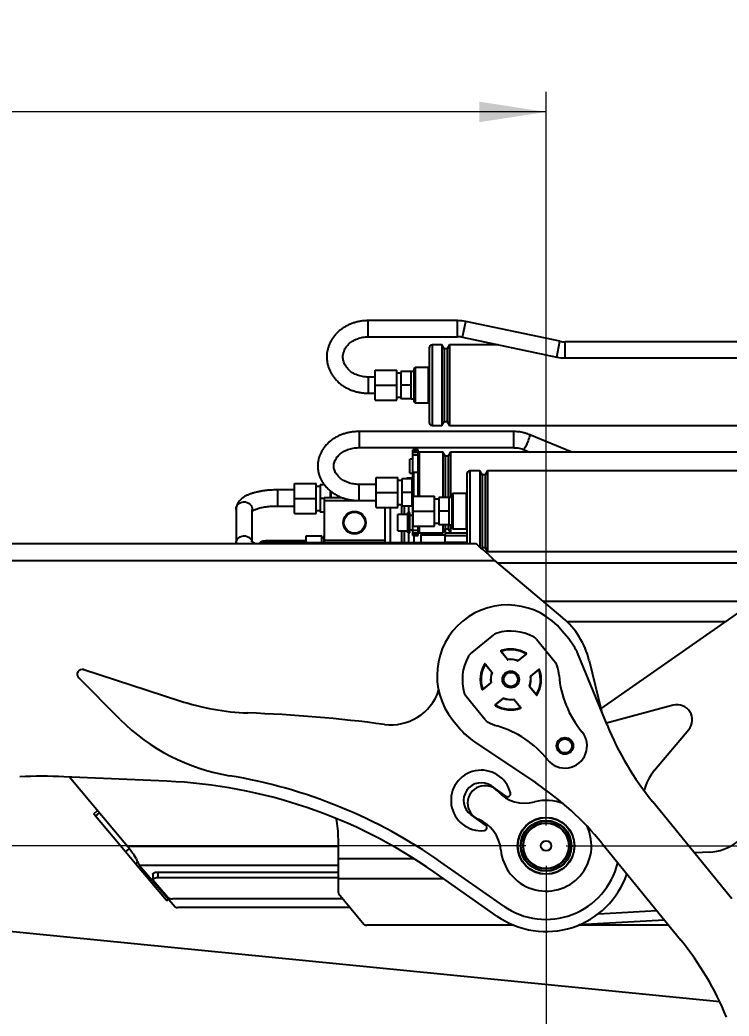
# Model space of a CAD drawing. Header units: millimetres. Extents: x 0 to 415, y 0 to 292.
# Drawn here: x 187.43 to 222.59, y 186.16 to 235.57 of the extents above; entities that cross this region are included whole.
import ezdxf

# ---------------------------------------------------------------- set-up
doc = ezdxf.new("R2010")
doc.units = ezdxf.units.MM
doc.styles.add('SLDTEXTSTYLE0', font='TXT', dxfattribs={"width": 0.75})
doc.dimstyles.new('SLDDIMSTYLE0', dxfattribs={"dimtxt": 3.5, "dimasz": 3.302, "dimexe": 0, "dimexo": 0.0625, "dimgap": 0.875, "dimtad": 1, "dimlfac": 20, "dimrnd": 1e-09, "dimzin": 4, "dimdsep": 46, "dimtxsty": 'SLDTEXTSTYLE0', "dimsah": 1, "dimcen": 0.09, "dimadec": 0, "dimazin": 1, "dimtfac": 1, "dimtofl": 0, "dimtmove": 0, "dimatfit": 3, "dimfxl": 1, "dimfrac": 2, "dimtolj": 1, "dimtzin": 12, "dimarcsym": 0})
doc.dimstyles.new('SLDDIMSTYLE1', dxfattribs={"dimtxt": 3.5, "dimasz": 3.302, "dimexe": 0, "dimexo": 0.0625, "dimgap": 0.875, "dimtad": 1, "dimlfac": 20, "dimrnd": 1e-09, "dimzin": 12, "dimdsep": 46, "dimtxsty": 'SLDTEXTSTYLE0', "dimsah": 1, "dimcen": 0.09, "dimadec": 0, "dimazin": 3, "dimtfac": 1, "dimtmove": 0, "dimatfit": 0, "dimfxl": 1, "dimfrac": 2, "dimtolj": 1, "dimtzin": 12, "dimarcsym": 0})
doc.dimstyles.new('SLDDIMSTYLE2', dxfattribs={"dimtxt": 3.5, "dimasz": 3.302, "dimexe": 0, "dimexo": 0.0625, "dimgap": 0.875, "dimtad": 1, "dimlfac": 20, "dimrnd": 1e-09, "dimzin": 12, "dimdsep": 46, "dimtxsty": 'SLDTEXTSTYLE0', "dimsah": 1, "dimcen": 0.09, "dimadec": 0, "dimazin": 3, "dimtfac": 1, "dimtofl": 0, "dimtmove": 0, "dimatfit": 3, "dimfxl": 1, "dimfrac": 2, "dimtolj": 1, "dimtzin": 12, "dimarcsym": 0})

# ---------------------------------------------------------------- blocks, each defined once
blk = doc.blocks.new('_D_2')
at = {"color": 7, "linetype": 'Continuous', "lineweight": 0}
for p, q in [((93.516, 192.111), (93.516, 232.007)), ((213.516, 195.609), (213.516, 232.007)), ((213.516, 231.007), (93.516, 231.007))]:
    blk.add_line(p, q, dxfattribs=at)
at = {"color": 7, "linetype": 'Continuous', "lineweight": 18}
for points in [[(93.516, 231.007), (96.818, 230.499), (96.818, 231.515)], [(213.516, 231.007), (210.214, 231.515), (210.214, 230.499)]]:
    blk.add_solid(points, dxfattribs=at)
at = {"color": 7, "linetype": 'Continuous', "lineweight": 18, "insert": (147.831, 235.519), "char_height": 3.5, "attachment_point": 1, "style": 'SLDTEXTSTYLE0'}
blk.add_mtext('2400.00', dxfattribs=at)
blk = doc.blocks.new('_D_3')
at = {"color": 7, "linetype": 'Continuous', "lineweight": 0}
for p, q in [((82.192, 194.609), (82.192, 206.979)), ((212.516, 194.609), (81.192, 194.609)), ((82.192, 194.609), (82.192, 191.111)), ((92.516, 191.111), (81.192, 191.111)), ((82.192, 191.111), (82.192, 184.761))]:
    blk.add_line(p, q, dxfattribs=at)
at = {"color": 7, "linetype": 'Continuous', "lineweight": 18}
for points in [[(82.192, 194.609), (82.7, 197.911), (81.684, 197.911)], [(82.192, 191.111), (81.684, 187.809), (82.7, 187.809)]]:
    blk.add_solid(points, dxfattribs=at)
at = {"color": 7, "linetype": 'Continuous', "lineweight": 18, "insert": (77.68, 195.342), "char_height": 3.5, "attachment_point": 1, "rotation": 90, "style": 'SLDTEXTSTYLE0'}
blk.add_mtext('69.97', dxfattribs=at)
blk = doc.blocks.new('_D_4')
at = {"color": 7, "linetype": 'Continuous', "lineweight": 0}
for p, q in [((213.516, 193.609), (213.516, 174.205)), ((323.016, 188.744), (323.016, 174.205)), ((213.516, 175.205), (323.016, 175.205))]:
    blk.add_line(p, q, dxfattribs=at)
at = {"color": 7, "linetype": 'Continuous', "lineweight": 18}
for points in [[(213.516, 175.205), (216.818, 174.697), (216.818, 175.713)], [(323.016, 175.205), (319.714, 175.713), (319.714, 174.697)]]:
    blk.add_solid(points, dxfattribs=at)
at = {"color": 7, "linetype": 'Continuous', "lineweight": 18, "insert": (265.171, 179.717), "char_height": 3.5, "attachment_point": 1, "style": 'SLDTEXTSTYLE0'}
blk.add_mtext('2190.00', dxfattribs=at)
blk = doc.blocks.new('_D_5')
at = {"color": 7, "linetype": 'Continuous', "lineweight": 0}
for p, q in [((213.516, 193.609), (213.516, 159.757)), ((334.966, 188.983), (334.966, 159.757)), ((334.966, 160.757), (213.516, 160.757))]:
    blk.add_line(p, q, dxfattribs=at)
at = {"color": 7, "linetype": 'Continuous', "lineweight": 18}
for points in [[(213.516, 160.757), (216.818, 160.249), (216.818, 161.265)], [(334.966, 160.757), (331.664, 161.265), (331.664, 160.249)]]:
    blk.add_solid(points, dxfattribs=at)
at = {"color": 7, "linetype": 'Continuous', "lineweight": 18, "insert": (265.171, 165.269), "char_height": 3.5, "attachment_point": 1, "style": 'SLDTEXTSTYLE0'}
blk.add_mtext('2428.99', dxfattribs=at)
blk = doc.blocks.new('_D_6')
at = {"color": 7, "linetype": 'Continuous', "lineweight": 0}
for p, q in [((352.567, 194.609), (352.567, 200.959)), ((214.516, 194.609), (353.567, 194.609)), ((352.567, 189.983), (352.567, 194.609)), ((335.966, 189.983), (353.567, 189.983)), ((352.567, 189.983), (352.567, 174.569))]:
    blk.add_line(p, q, dxfattribs=at)
at = {"color": 7, "linetype": 'Continuous', "lineweight": 18}
for points in [[(352.567, 194.609), (353.075, 197.911), (352.059, 197.911)], [(352.567, 189.983), (352.059, 186.681), (353.075, 186.681)]]:
    blk.add_solid(points, dxfattribs=at)
at = {"color": 7, "linetype": 'Continuous', "lineweight": 18, "insert": (348.055, 174.569), "char_height": 3.5, "attachment_point": 1, "rotation": 90, "style": 'SLDTEXTSTYLE0'}
blk.add_mtext('92.52', dxfattribs=at)

msp = doc.modelspace()

# ---------------------------------------------------------------- linework, layer by layer
at = {"color": 7, "linetype": 'Continuous', "lineweight": 25}
for p, q in [((204.69208, 219.85589), (204.69213, 220.65589)), ((209.12074, 220.65566), (204.69213, 220.65589)), ((209.1207, 219.85566), (209.12074, 220.65566)), ((209.3776, 219.82897), (209.54205, 220.61188)), ((214.20656, 219.63209), (209.54205, 220.61188)), ((204.69208, 219.85589), (209.1207, 219.85566)), ((207.86706, 219.45796), (207.86686, 215.45796)), ((208.35159, 219.45794), (207.86706, 219.45796)), ((208.35159, 219.45794), (208.35139, 215.45794)), ((208.46705, 219.25793), (208.35159, 219.45794)), ((208.73253, 219.45792), (208.61705, 219.25792)), ((208.73253, 219.45792), (208.73233, 215.45792)), ((211.14465, 219.45779), (208.73253, 219.45792)), ((209.3776, 219.82897), (214.0421, 218.84917)), ((214.0421, 218.84917), (214.20656, 219.63209)), ((214.46341, 218.80539), (214.46345, 219.60539)), ((311.73821, 219.60039), (214.46345, 219.60539)), ((207.71706, 219.30797), (207.71687, 215.60797)), ((208.46705, 219.25793), (208.46687, 215.65793)), ((208.61705, 219.25792), (208.46705, 219.25793)), ((208.61705, 219.25792), (208.61687, 215.65792)), ((208.61705, 219.25792), (208.61687, 215.65792)), ((214.46341, 218.80539), (311.73817, 218.80039)), ((205.04696, 217.45811), (205.047, 218.20811)), ((205.047, 218.20811), (206.117, 218.20805)), ((206.11696, 217.45805), (206.117, 218.20805)), ((206.31699, 218.05804), (206.11699, 218.05805)), ((206.317, 218.13304), (206.31696, 217.45804)), ((206.817, 218.13301), (206.317, 218.13304)), ((206.817, 218.13301), (206.81698, 217.79551)), ((206.967, 218.13301), (206.817, 218.13301)), ((206.967, 218.28301), (206.96692, 216.63301)), ((207.01701, 218.333), (206.967, 218.28301)), ((207.01701, 218.333), (207.01692, 216.583)), ((207.67701, 218.33297), (207.01701, 218.333)), ((207.67701, 218.33297), (207.67692, 216.58297)), ((204.69198, 217.85812), (204.69194, 217.05812)), ((205.04698, 217.85811), (204.69198, 217.85812)), ((205.04692, 216.70811), (205.04696, 217.45811)), ((205.04696, 217.45811), (206.11696, 217.45805)), ((206.11692, 216.70805), (206.11696, 217.45805)), ((206.31696, 217.45804), (206.31693, 216.78304)), ((206.81696, 217.45801), (206.31696, 217.45804)), ((206.81696, 217.45801), (206.81694, 217.12051)), ((206.81698, 217.79551), (206.81696, 217.45801)), ((204.69194, 217.05812), (205.04694, 217.05811)), ((206.81694, 217.12051), (206.81693, 216.78301)), ((205.04692, 216.70811), (206.11692, 216.70805)), ((206.11693, 216.85805), (206.31693, 216.85804)), ((206.81693, 216.78301), (206.31693, 216.78304)), ((206.81693, 216.78301), (206.96693, 216.78301)), ((206.96692, 216.63301), (207.01692, 216.583)), ((207.01692, 216.583), (207.67692, 216.58297)), ((207.86686, 215.45796), (208.35139, 215.45794)), ((208.35139, 215.45794), (208.46687, 215.65793)), ((208.46687, 215.65793), (208.61687, 215.65792)), ((208.61687, 215.65792), (208.73233, 215.45792)), ((208.73233, 215.45792), (303.81686, 215.45303)), ((204.24184, 215.14257), (204.2418, 214.35691)), ((211.9051, 215.15651), (204.24184, 215.15691)), ((204.24184, 215.15691), (204.24184, 215.14257)), ((211.9051, 215.14217), (211.90506, 214.35651)), ((211.9051, 215.15651), (211.9051, 215.14217)), ((214.79687, 214.13148), (212.70465, 214.99779)), ((204.2418, 214.35691), (211.90506, 214.35651)), ((206.91674, 213.14345), (206.91678, 214.00076)), ((206.91678, 214.00076), (206.91679, 214.13189)), ((206.91678, 214.00076), (207.16678, 214.00075)), ((206.91679, 214.19439), (206.9168, 214.25689)), ((206.91679, 214.19439), (207.16679, 214.19438)), ((206.91679, 214.13189), (206.91679, 214.19439)), ((206.91679, 214.13189), (207.16679, 214.13188)), ((207.1668, 214.25688), (206.9168, 214.25689)), ((207.16668, 211.95637), (207.16679, 214.06134)), ((207.16679, 214.19438), (207.1668, 214.25688)), ((207.16679, 214.13188), (207.16679, 214.19438)), ((207.16679, 214.06134), (207.16679, 214.13188)), ((207.21679, 214.13187), (207.21668, 211.95637)), ((208.40132, 214.13181), (207.21679, 214.13187)), ((208.40132, 214.13181), (208.4012, 211.88131)), ((208.51678, 213.93181), (208.40132, 214.13181)), ((208.51334, 213.94031), (208.51187, 213.94031)), ((208.51334, 213.94031), (208.51334, 213.93776)), ((208.51678, 213.93181), (208.51667, 211.8813)), ((208.66678, 213.9318), (208.51678, 213.93181)), ((208.66678, 213.9318), (208.66667, 211.88129)), ((208.66678, 213.9318), (208.66667, 211.88129)), ((208.78226, 214.13179), (208.66678, 213.9318)), ((208.78226, 214.13179), (208.78214, 211.88129)), ((303.86791, 214.12691), (208.78226, 214.13179)), ((212.3986, 214.25865), (212.70545, 214.13159)), ((206.91677, 213.7887), (206.76349, 213.78855)), ((206.7642, 213.08855), (206.76349, 213.78855)), ((206.7642, 213.08855), (206.91674, 213.0887)), ((206.91664, 211.15689), (206.91674, 213.10689)), ((206.91674, 213.14345), (207.16674, 213.14344)), ((206.91674, 213.14336), (206.91674, 213.14345)), ((206.91674, 213.14336), (207.16674, 213.14335)), ((206.91674, 213.13989), (206.91674, 213.14336)), ((206.91674, 213.13989), (207.16674, 213.13988)), ((206.91674, 213.10689), (206.91674, 213.13989)), ((206.94174, 213.13189), (206.91674, 213.10689)), ((206.94174, 213.13189), (206.94168, 211.95638)), ((207.16674, 213.13188), (206.94174, 213.13189)), ((209.59173, 213.05624), (209.59164, 211.20624)), ((209.74174, 213.20624), (209.74164, 211.20624)), ((210.22627, 213.20621), (209.74174, 213.20624)), ((210.22627, 213.20621), (210.22617, 211.20621)), ((210.34173, 213.00621), (210.22627, 213.20621)), ((210.34173, 213.00621), (210.34164, 211.20621)), ((210.49173, 213.0062), (210.34173, 213.00621)), ((210.49173, 213.0062), (210.49164, 211.2062)), ((210.49173, 213.0062), (210.49164, 211.2062)), ((210.60721, 213.20619), (210.49173, 213.0062)), ((210.60721, 213.20619), (210.60711, 211.20619)), ((311.89174, 213.20099), (210.60721, 213.20619)), ((201.04471, 212.58278), (202.11471, 212.58386)), ((201.04546, 211.83278), (201.04471, 212.58278)), ((202.11546, 211.83386), (202.11471, 212.58386)), ((202.52427, 212.50927), (202.31478, 212.50906)), ((202.31478, 212.50906), (202.31546, 211.83406)), ((204.24169, 212.13203), (204.24171, 212.53203)), ((205.09671, 212.53198), (204.24171, 212.53203)), ((205.09669, 212.13198), (205.09673, 212.88198)), ((205.09673, 212.88198), (206.16673, 212.88193)), ((206.16669, 212.13193), (206.16673, 212.88193)), ((206.36672, 212.73192), (206.16672, 212.73193)), ((206.36672, 212.80692), (206.36669, 212.13192)), ((206.86672, 212.80689), (206.36672, 212.80692)), ((206.91672, 212.84308), (206.61445, 212.84278)), ((206.61448, 212.8069), (206.61445, 212.84278)), ((206.8667, 212.46939), (206.86669, 212.13189)), ((206.86672, 212.80689), (206.8667, 212.46939)), ((206.91672, 212.80689), (206.86672, 212.80689)), ((200.19397, 212.26251), (200.19393, 211.46251)), ((201.04503, 212.26246), (200.19397, 212.26251)), ((202.31486, 212.43406), (202.11486, 212.43386)), ((202.81508, 212.21377), (202.81541, 211.88584)), ((202.86541, 211.88583), (202.86511, 212.18109)), ((204.24167, 211.73203), (204.24169, 212.13203)), ((205.09665, 211.38198), (205.09669, 212.13198)), ((205.09669, 212.13198), (206.16669, 212.13193)), ((206.16665, 211.38193), (206.16669, 212.13193)), ((206.36669, 212.13192), (206.36665, 211.45692)), ((206.86669, 212.13189), (206.36669, 212.13192)), ((206.86669, 212.13189), (206.86667, 211.79439)), ((206.92164, 211.20638), (206.92168, 211.95638)), ((206.92168, 211.95638), (207.99168, 211.95633)), ((207.99164, 211.20633), (207.99168, 211.95633)), ((208.84168, 212.03128), (208.84164, 211.20628)), ((208.89168, 212.08128), (208.84168, 212.03128)), ((208.89168, 212.08128), (208.89164, 211.20628)), ((209.55168, 212.08125), (208.89168, 212.08128)), ((209.55168, 212.08125), (209.55164, 211.20625)), ((200.19393, 211.46251), (201.04584, 211.46246)), ((201.04546, 211.83278), (202.11546, 211.83386)), ((201.04622, 211.08278), (201.04546, 211.83278)), ((202.11622, 211.08386), (202.11546, 211.83386)), ((202.51673, 211.83426), (202.31546, 211.83406)), ((202.31546, 211.83406), (202.31614, 211.15906)), ((202.51673, 211.73585), (202.51663, 209.76526)), ((202.51674, 211.88585), (202.51673, 211.73585)), ((202.51673, 211.73585), (204.1326, 211.73577)), ((202.51674, 211.88585), (203.39149, 211.88581)), ((204.24167, 211.73203), (205.09667, 211.73198)), ((206.16666, 211.53193), (206.36666, 211.53192)), ((206.36627, 211.03815), (206.36577, 211.53192)), ((206.86667, 211.79439), (206.86665, 211.45689)), ((208.19167, 211.80632), (207.99167, 211.80633)), ((208.19167, 211.88132), (208.19164, 211.20632)), ((208.69167, 211.88129), (208.19167, 211.88132)), ((208.69166, 211.54379), (208.69164, 211.20629)), ((208.69167, 211.88129), (208.69166, 211.54379)), ((208.84167, 211.88128), (208.69167, 211.88129)), ((198.14392, 211.2943), (198.14383, 209.60934)), ((198.94384, 209.6822), (198.94392, 211.29426)), ((201.04622, 211.08278), (202.11622, 211.08386)), ((202.11607, 211.23386), (202.31607, 211.23406)), ((202.5167, 211.15926), (202.31614, 211.15906)), ((205.09665, 211.38198), (206.16665, 211.38193)), ((205.51671, 211.38196), (205.51663, 209.76511)), ((205.80476, 209.63722), (205.803, 211.38195)), ((206.66627, 211.03845), (206.16627, 211.03794)), ((206.16707, 210.23794), (206.16627, 211.03794)), ((206.86665, 211.45689), (206.36665, 211.45692)), ((206.49127, 211.03827), (206.49085, 211.45691)), ((206.76617, 211.13855), (206.66617, 211.13845)), ((206.66718, 210.13845), (206.66617, 211.13845)), ((206.70767, 211.13849), (206.70735, 211.4569)), ((206.76718, 210.13855), (206.76617, 211.13855)), ((206.91663, 210.9887), (206.76632, 210.98855)), ((206.86665, 211.45689), (206.91665, 211.45689)), ((206.91659, 210.26301), (206.91664, 211.12032)), ((206.91664, 211.15689), (206.92164, 211.15189)), ((206.91664, 211.12388), (206.91664, 211.15689)), ((206.91664, 211.12042), (206.91664, 211.12388)), ((206.91664, 211.12388), (206.92164, 211.12388)), ((206.92164, 211.12042), (206.91664, 211.12042)), ((206.91664, 211.12032), (206.91664, 211.12042)), ((206.91664, 211.12032), (206.92164, 211.12032)), ((206.9216, 210.45638), (206.92164, 211.20638)), ((206.92164, 211.20638), (207.99164, 211.20633)), ((207.9916, 210.45633), (207.99164, 211.20633)), ((208.19164, 211.20632), (208.19161, 210.53132)), ((208.69164, 211.20629), (208.19164, 211.20632)), ((208.69164, 211.20629), (208.69162, 210.86879)), ((208.84164, 211.20628), (208.8416, 210.38128)), ((208.89164, 211.20628), (208.89159, 210.33128)), ((209.55164, 211.20625), (209.55159, 210.33125)), ((209.59164, 211.20624), (209.59156, 209.60917)), ((209.74164, 211.20624), (209.74156, 209.60917)), ((210.22617, 211.20621), (210.22608, 209.42755)), ((210.34164, 211.20621), (210.34155, 209.40621)), ((210.49164, 211.2062), (210.49155, 209.4062)), ((210.49164, 211.2062), (210.49155, 209.4062)), ((210.60711, 211.20619), (210.60701, 209.20619)), ((207.99161, 210.60633), (208.19161, 210.60632)), ((208.69161, 210.53129), (208.19161, 210.53132)), ((208.40114, 210.53131), (208.40111, 210.13181)), ((208.51661, 210.5313), (208.51659, 210.33181)), ((208.66661, 210.53129), (208.66659, 210.3318)), ((208.66661, 210.53129), (208.66659, 210.3318)), ((208.69162, 210.86879), (208.69161, 210.53129)), ((208.69161, 210.53129), (208.84161, 210.53128)), ((208.78208, 210.53129), (208.78205, 210.13179)), ((201.61733, 209.98335), (202.39233, 209.98414)), ((201.61768, 209.63743), (201.61733, 209.98335)), ((202.39268, 209.63739), (202.39233, 209.98414)), ((202.51664, 209.98426), (202.49233, 209.98424)), ((202.49233, 209.98424), (202.49268, 209.63739)), ((206.16707, 210.23794), (206.66707, 210.23845)), ((206.36768, 209.63719), (206.36707, 210.23815)), ((206.49268, 209.63718), (206.49207, 210.23827)), ((206.66718, 210.13845), (206.76718, 210.13855)), ((206.70919, 209.63717), (206.70868, 210.13849)), ((206.76702, 210.28855), (206.91659, 210.2887)), ((206.91658, 210.13189), (206.91659, 210.26301)), ((206.91658, 210.13189), (207.16658, 210.13188)), ((206.91658, 210.06939), (206.91658, 210.13189)), ((206.91658, 210.06939), (207.16658, 210.06938)), ((206.91658, 210.00689), (206.91658, 210.06939)), ((206.91658, 210.00689), (207.16658, 210.00688)), ((206.91659, 210.26301), (207.16659, 210.263)), ((206.9216, 210.45638), (207.9916, 210.45633)), ((206.96768, 209.63716), (206.96731, 210.00689)), ((207.16658, 210.13188), (207.16659, 210.20241)), ((207.16658, 210.06938), (207.16658, 210.13188)), ((207.16658, 210.00688), (207.16658, 210.06938)), ((207.16659, 210.20241), (207.1666, 210.45637)), ((207.2166, 210.45637), (207.21658, 210.13187)), ((207.21658, 210.13187), (208.40111, 210.13181)), ((207.31718, 210.13187), (207.31728, 210.03289)), ((207.31728, 210.03289), (208.51728, 210.0341)), ((207.31768, 209.63714), (207.31728, 210.03289)), ((208.40111, 210.13181), (208.51659, 210.33181)), ((208.44466, 210.20723), (208.51711, 210.2073)), ((208.51659, 210.33181), (208.66659, 210.3318)), ((208.51698, 210.33181), (208.51711, 210.2073)), ((208.51711, 210.2073), (208.51728, 210.0341)), ((209.59158, 210.1164), (208.5172, 210.11531)), ((208.51768, 209.63708), (208.51728, 210.0341)), ((208.66659, 210.3318), (208.78205, 210.13179)), ((208.78205, 210.13179), (209.59158, 210.13175)), ((208.8416, 210.38128), (208.89159, 210.33128)), ((208.89159, 210.33128), (209.55159, 210.33125)), ((105.45412, 209.61069), (210.01817, 209.60917)), ((200.59384, 209.73749), (200.59383, 209.63903)), ((209.59156, 209.63702), (200.59383, 209.63749)), ((200.59383, 209.60931), (200.59383, 209.63749)), ((201.61758, 209.73743), (200.59384, 209.73749)), ((202.49243, 209.88424), (202.39243, 209.88414)), ((202.51663, 209.76526), (202.51662, 209.63585)), ((202.51663, 209.76526), (205.51663, 209.76511)), ((205.51663, 209.76511), (205.51662, 209.6357)), ((209.59158, 209.9764), (208.51734, 209.97531)), ((209.59156, 209.65092), (208.51767, 209.64984)), ((210.31304, 209.35683), (210.34155, 209.40621)), ((210.34155, 209.40621), (210.49155, 209.4062)), ((210.49155, 209.4062), (210.60701, 209.20619)), ((210.60701, 209.20619), (223.9166, 209.20551)), ((104.66084, 208.7607), (210.95741, 208.75915)), ((210.95741, 208.75915), (214.33716, 205.92312)), ((211.10305, 208.63695), (226.15638, 208.63617)), ((213.36727, 206.73698), (223.86329, 206.73644)), ((216.23814, 201.39784), (224.00174, 206.83337)), ((214.54083, 205.73998), (222.43946, 205.73957)), ((209.77141, 204.13637), (210.91889, 205.07087)), ((214.63773, 204.87529), (214.32199, 205.26299)), ((213.04336, 204.85354), (213.97786, 203.70606)), ((211.29477, 204.28305), (211.26701, 204.27356)), ((211.29477, 204.28305), (211.26701, 204.27356)), ((211.59935, 203.84746), (211.27142, 204.25012)), ((211.59775, 203.85733), (211.28324, 204.24353)), ((212.53195, 204.12117), (212.12929, 203.79325)), ((212.51904, 204.11711), (212.13284, 203.80259)), ((212.54102, 204.14323), (212.51575, 204.15814)), ((212.54102, 204.14323), (212.51575, 204.15814)), ((210.48172, 203.63403), (210.46681, 203.60876)), ((210.48172, 203.63403), (210.46681, 203.60876)), ((210.50378, 203.62496), (210.8317, 203.2223)), ((210.50784, 203.61205), (210.82236, 203.22586)), ((216.54136, 200.60649), (215.16533, 203.98526)), ((215.6526, 203.80457), (216.26642, 201.2816)), ((190.59323, 203.34705), (195.34849, 201.8019)), ((212.75445, 203.0256), (213.15711, 203.35353)), ((212.76432, 203.0272), (213.15052, 203.34171)), ((213.19004, 203.33018), (213.18055, 203.35794)), ((213.19004, 203.33018), (213.18055, 203.35794)), ((192.39014, 200.88151), (190.33919, 202.93252)), ((210.77749, 202.69236), (210.37483, 202.36443)), ((210.76762, 202.69077), (210.38142, 202.37625)), ((210.3419, 202.38778), (210.35139, 202.36002)), ((210.3419, 202.38778), (210.35139, 202.36002)), ((213.02816, 202.093), (212.70023, 202.49566)), ((213.0241, 202.10591), (212.70958, 202.49211)), ((213.05022, 202.08393), (213.06513, 202.1092)), ((213.05022, 202.08393), (213.06513, 202.1092)), ((210.48858, 200.86442), (209.55408, 202.0119)), ((210.99999, 201.59679), (211.40265, 201.92472)), ((211.0129, 201.60085), (211.39909, 201.91537)), ((211.93259, 201.8705), (212.26052, 201.46784)), ((211.93418, 201.86063), (212.2487, 201.47443)), ((219.82209, 201.58308), (216.50549, 200.69458)), ((210.99092, 201.57473), (211.01619, 201.55982)), ((210.99092, 201.57473), (211.01619, 201.55982)), ((212.23717, 201.43491), (212.26493, 201.4444)), ((212.23717, 201.43491), (212.26493, 201.4444)), ((208.89421, 200.84267), (209.20995, 200.45497)), ((218.898, 198.35945), (220.59068, 200.3765)), ((209.97472, 199.75808), (213.00489, 197.72642)), ((194.70508, 197.81282), (189.60638, 198.03551)), ((192.76152, 194.58324), (189.87486, 198.02378)), ((211.52227, 197.07311), (210.8026, 197.57704)), ((222.72058, 191.981), (218.80253, 196.79204)), ((191.0831, 196.19476), (191.27462, 196.35544)), ((191.17951, 196.07985), (191.0831, 196.19476)), ((191.17951, 196.07985), (191.37103, 196.24053)), ((210.51849, 195.6396), (209.79882, 196.14354)), ((192.66594, 194.30821), (191.17951, 196.07985)), ((203.21582, 193.96999), (203.21587, 194.94278)), ((216.28249, 194.73975), (220.20055, 189.92871)), ((192.66594, 194.30821), (192.85012, 194.46274)), ((193.15917, 193.72034), (192.66594, 194.30821)), ((203.21585, 194.5827), (192.76152, 194.58324)), ((220.94676, 194.25596), (220.87026, 194.25304)), ((221.60752, 194.29136), (220.94676, 194.25596)), ((193.18416, 193.98756), (193.09734, 194.13744)), ((193.15917, 193.72034), (193.26123, 193.80597)), ((194.6928, 191.89243), (193.15917, 193.72034)), ((203.21577, 192.97305), (203.21582, 193.96999)), ((206.97047, 193.9698), (203.21582, 193.96999)), ((211.42225, 191.61908), (208.29939, 193.8058)), ((193.36064, 193.63158), (195.1198, 191.58876)), ((203.2158, 193.63108), (193.36064, 193.63158)), ((194.01397, 193.20047), (194.01396, 192.92858)), ((194.26398, 193.30611), (194.26396, 193.03422)), ((194.26398, 193.30611), (203.21578, 193.30565)), ((211.0781, 191.12759), (207.95394, 193.31522)), ((194.75693, 192.04716), (194.02903, 192.89244)), ((194.26396, 193.03422), (203.21577, 193.03376)), ((203.21573, 192.27149), (203.21577, 192.97305)), ((208.44298, 192.97278), (203.21577, 192.97305)), ((203.224, 192.25073), (204.48068, 190.71856)), ((194.6928, 191.89243), (194.78888, 191.97304)), ((194.70701, 191.8755), (194.6928, 191.89243)), ((194.70701, 191.8755), (194.8033, 191.95629)), ((203.44835, 191.9772), (194.99185, 191.97763)), ((203.80153, 191.5466), (195.26075, 191.54704)), ((216.11054, 191.24294), (219.00402, 191.39794)), ((219.39475, 190.91816), (215.16391, 190.69151)), ((222.12537, 186.87852), (183.90555, 190.65135)), ((211.90624, 190.67555), (204.6224, 190.67593)), ((219.59265, 190.67516), (215.12506, 190.67539))]:
    msp.add_line(p, q, dxfattribs=at)
at = {"color": 7, "linetype": 'Continuous', "lineweight": 25, "flags": 128}
for points in [[(212.7083, 214.98279), (212.70357, 214.95189), (212.69174, 214.90586), (212.67336, 214.84685), (212.64928, 214.77761), (212.62064, 214.70139), (212.58876, 214.62174), (212.55516, 214.5424), (212.52139, 214.46707), (212.48903, 214.39928), (212.4596, 214.34219), (212.43447, 214.29848), (212.41482, 214.27018), (212.40157, 214.25863), (212.39864, 214.25863)], [(212.70465, 214.99779), (212.70571, 214.99711), (212.7083, 214.98279)], [(198.14392, 211.2943), (198.15231, 211.3708), (198.17899, 211.44804), (198.22273, 211.51809), (198.28149, 211.57768), (198.35252, 211.62402), (198.4325, 211.65494), (198.51769, 211.66899), (198.6041, 211.66553), (198.6877, 211.6447), (198.76458, 211.60749), (198.83114, 211.55563), (198.88427, 211.49155), (198.92149, 211.41825), (198.94105, 211.33915), (198.94392, 211.29426)], [(198.14385, 209.6021), (198.15222, 209.68243), (198.1789, 209.75967), (198.22264, 209.82972), (198.2814, 209.88931), (198.35243, 209.93565), (198.43241, 209.96657), (198.5176, 209.98062), (198.60401, 209.97716), (198.68762, 209.95633), (198.7645, 209.91912), (198.83106, 209.86726), (198.88419, 209.80318), (198.9214, 209.72988), (198.93317, 209.69202)], [(194.01397, 193.20047), (194.01611, 193.21426), (194.03097, 193.23876), (194.05918, 193.26107), (194.09914, 193.2799), (194.14854, 193.29418), (194.20455, 193.30308), (194.26398, 193.30611)], [(194.02903, 192.89244), (194.01544, 192.91707), (194.0161, 192.94237), (194.03096, 192.96687), (194.05917, 192.98917), (194.09912, 193.00801), (194.14852, 193.02229), (194.20454, 193.03119), (194.26396, 193.03422)]]:
    msp.add_lwpolyline(points, dxfattribs=at)
at = {"color": 7, "linetype": 'Continuous', "lineweight": 25}
for centre, radius in [((204.01667, 210.63578), 0.5625), ((204.01667, 210.63578), 0.56), ((204.01667, 210.63578), 0.55), ((204.01667, 210.63578), 0.525), ((211.76597, 202.85898), 0.4125), ((211.76597, 202.85898), 0.35), ((214.44974, 199.56355), 0.4125), ((214.44974, 199.56355), 0.35), ((213.51585, 194.60896), 1.4125), ((213.51585, 194.60896), 1.4), ((213.51585, 194.60896), 1.26155), ((213.51585, 194.60896), 1.24423), ((213.51585, 194.60896), 1.1403), ((213.51585, 194.60896), 1.12298), ((213.51585, 194.60896), 0.255)]:
    msp.add_circle(centre, radius, dxfattribs=at)
for centre, radius, start, end in [((209.12064, 218.60566), 2.05, 78.137279, 89.997058), ((207.86706, 219.30796), 0.15, 89.997058, 179.997058), ((209.12064, 218.60566), 1.25, 78.137279, 89.997058), ((214.46352, 220.85539), 1.25, 258.137279, 269.997058), ((214.46352, 220.85539), 2.05, 258.137279, 269.997058), ((207.67701, 218.37297), 0.04, 269.997058, 359.997058), ((207.67691, 216.54297), 0.04, 359.997058, 89.997058), ((207.86687, 215.60796), 0.15, 179.997058, 269.997058), ((207.21679, 214.08187), 0.05, 89.997058, 179.997058), ((209.74173, 213.05624), 0.15, 89.997058, 179.997058), ((209.55169, 212.12125), 0.04, 269.997058, 359.997058), ((207.21659, 210.18187), 0.05, 179.997058, 269.997058), ((209.55159, 210.29125), 0.04, 359.997058, 89.997058), ((199.54382, 209.42205), 0.30002, 48.232753, 141.375864), ((199.54382, 209.35292), 0.30003, 81.753698, 121.284556), ((211.6081, 203.05283), 3.5, 39.159015, 219.159015), ((211.76597, 202.85898), 4, 13.673993, 49.999166), ((211.23463, 204.68317), 0.5, 106.239473, 129.159015), ((211.76597, 202.85898), 2.4, 62.078557, 106.239473), ((212.65566, 204.5378), 0.5, 39.159015, 62.078557), ((211.92384, 202.66513), 3.5, 22.159015, 39.159015), ((210.08715, 203.74868), 0.5, 129.159015, 152.078557), ((211.29081, 204.26591), 0.025, 108.661402, 219.159015), ((211.76597, 202.85898), 1.475, 59.038476, 109.279554), ((211.30262, 204.25932), 0.025, 198.79399, 219.159015), ((211.76597, 202.85898), 1.51, 59.656627, 108.661402), ((211.76597, 202.85898), 1.5, 60.009603, 108.308427), ((212.50326, 204.13649), 0.025, 309.159015, 329.524039), ((212.51616, 204.14056), 0.025, 309.159015, 59.656627), ((211.76597, 202.85898), 2.4, 152.078557, 196.239473), ((211.76597, 202.85898), 1.51, 149.656627, 198.661402), ((211.76597, 202.85898), 1.5, 150.009603, 198.308427), ((211.76597, 202.85898), 1.475, 149.038476, 199.279554), ((210.48439, 203.60917), 0.025, 39.159015, 149.656627), ((210.48846, 203.59627), 0.025, 39.159015, 59.524039), ((211.61714, 203.87312), 0.025, 219.159015, 278.348858), ((211.61873, 203.86324), 0.025, 219.159015, 278.340843), ((211.76597, 202.85898), 1, 69.969172, 98.348858), ((211.76597, 202.85898), 0.99, 69.977187, 98.340843), ((212.1135, 203.81263), 0.025, 249.977187, 309.159015), ((212.11706, 203.82198), 0.025, 249.969172, 309.159015), ((213.59016, 203.39032), 0.5, 16.239473, 39.159015), ((190.51597, 203.10929), 0.25, 71.999166, 224.999166), ((211.76597, 202.85898), 1, 159.969172, 188.348858), ((211.76597, 202.85898), 0.99, 159.977187, 188.340843), ((210.80297, 203.21007), 0.025, 339.969172, 39.159015), ((210.81232, 203.20651), 0.025, 339.977187, 39.159015), ((211.76597, 202.85898), 1.475, 329.038476, 19.279554), ((211.76597, 202.85898), 1.5, 330.009603, 18.308427), ((211.76597, 202.85898), 1.51, 329.656627, 18.661402), ((213.1663, 203.32233), 0.025, 108.79399, 129.159015), ((213.1729, 203.33414), 0.025, 18.661402, 129.159015), ((211.76597, 202.85898), 2.4, 4.674987, 16.239473), ((210.75183, 202.71015), 0.025, 309.159015, 8.348858), ((210.76171, 202.71174), 0.025, 309.159015, 8.340843), ((211.76597, 202.85898), 0.99, 339.977187, 8.340843), ((211.76597, 202.85898), 1, 339.969172, 8.348858), ((212.77023, 203.00622), 0.025, 129.159015, 188.340843), ((212.78011, 203.00781), 0.025, 129.159015, 188.348858), ((219.14135, 203.46211), 5, 184.674987, 219.725352), ((205.81904, 203.10907), 2.5, 262.595332, 341.357043), ((209.94178, 202.32764), 0.5, 196.239473, 219.159015), ((210.35904, 202.38382), 0.025, 198.661402, 309.159015), ((210.36563, 202.39564), 0.025, 288.79399, 309.159015), ((212.71962, 202.51145), 0.025, 159.977187, 219.159015), ((212.72897, 202.50789), 0.025, 159.969172, 219.159015), ((213.04348, 202.12169), 0.025, 219.159015, 239.524039), ((213.04754, 202.10879), 0.025, 219.159015, 329.656627), ((199.21138, 213.69005), 12.5, 251.999166, 267.786025), ((211.01578, 201.57741), 0.025, 129.159015, 239.656627), ((211.02868, 201.58147), 0.025, 129.159015, 149.524039), ((211.76597, 202.85898), 1.475, 239.038476, 289.279554), ((211.41488, 201.89598), 0.025, 69.969172, 129.159015), ((211.41844, 201.90533), 0.025, 69.977187, 129.159015), ((211.76597, 202.85898), 1, 249.969172, 278.348858), ((211.76597, 202.85898), 0.99, 249.977187, 278.340843), ((211.91321, 201.85472), 0.025, 39.159015, 98.340843), ((211.9148, 201.84484), 0.025, 39.159015, 98.348858), ((220.01617, 200.85862), 0.75, 319.997058, 104.997058), ((195.83112, 126.25537), 75, 82.5953318, 87.7860254), ((211.76597, 202.85898), 1.51, 239.656627, 288.661402), ((211.76597, 202.85898), 1.5, 240.009603, 288.308427), ((212.22931, 201.45865), 0.025, 18.79399, 39.159015), ((212.24113, 201.45205), 0.025, 288.661402, 39.159015), ((199.46131, 207.95248), 10, 224.999166, 260.548822), ((210.87627, 201.18016), 0.5, 219.159015, 242.078557), ((211.76597, 202.85898), 2.4, 242.078557, 253.643042), ((230.43347, 206.26416), 15, 202.159015, 219.159015), ((211.92384, 202.66513), 3.5, 219.159015, 236.159015), ((209.68198, 195.75849), 5, 38.592678, 73.643042), ((214.44974, 199.56355), 1.1, 218.592678, 39.725352), ((210.30071, 196.86029), 1.5, 14.398106, 275.600227), ((220.81302, 196.75238), 2.5, 139.997058, 166.552157), ((188.51554, 173.05932), 25, 87.499166, 92.499166), ((193.61423, 172.83663), 25, 54.999166, 87.499166), ((193.61553, 172.83572), 25.6, 54.999166, 80.548822), ((210.30071, 196.86029), 0.875, 54.999166, 234.999166), ((204.65154, 185.26762), 15, 39.159015, 56.159015), ((210.48502, 196.73123), 0.8625, 42.646069, 247.352264), ((212.47066, 198.56007), 1.83702, 222.646069, 284.817124), ((211.60831, 197.19598), 0.15, 234.999166, 14.398106), ((213.51585, 194.60896), 2.25, 67.500304, 104.817124), ((198.21587, 194.94303), 5, 359.997058, 11.767144), ((209.44553, 194.23987), 1.83702, 5.181208, 67.352264), ((221.47379, 196.78778), 2.5, 273.066475, 339.997058), ((210.43245, 195.51673), 0.15, 275.600227, 54.999166), ((213.51585, 194.60896), 2.25, 185.181208, 25.501529), ((213.51585, 194.60896), 3.65, 234.999166, 346.774922), ((213.51585, 194.60896), 4.25, 234.999166, 340.773143), ((203.24856, 192.27255), 0.03285, 181.832929, 221.616566), ((194.96314, 192.31228), 0.33587, 232.122543, 274.902442), ((195.24353, 191.74783), 0.20152, 232.122543, 274.902442), ((204.60464, 190.87375), 0.19862, 231.382166, 275.130956), ((208.5696, 180.45659), 15, 22.159015, 39.159015)]:
    msp.add_arc(centre, radius, start, end, dxfattribs=at)
for points, knots in [([(204.69213, 220.65589), (204.65803, 220.65545), (204.56347, 220.65421), (204.40889, 220.64097), (204.23014, 220.61227), (204.05484, 220.56962), (203.8844, 220.51354), (203.72016, 220.44436), (203.56345, 220.3626), (203.41555, 220.26886), (203.27767, 220.16387), (203.15098, 220.04846), (203.03652, 219.92358), (202.93525, 219.79029), (202.84796, 219.6497), (202.77532, 219.50303), (202.71787, 219.3515), (202.67596, 219.19637), (202.64982, 219.03889), (202.63956, 218.88029), (202.64517, 218.72178), (202.66652, 218.56457), (202.7034, 218.40981), (202.7555, 218.25863), (202.82243, 218.11211), (202.90373, 217.97131), (202.99881, 217.83727), (203.10702, 217.711), (203.22757, 217.59347), (203.35957, 217.48562), (203.50204, 217.38829), (203.65387, 217.30229), (203.81388, 217.2283), (203.98083, 217.16694), (204.15342, 217.11861), (204.33028, 217.08404), (204.51026, 217.0622), (204.63129, 217.05948), (204.69194, 217.05812)], [0, 0, 0, 0, 0.0160894, 0.04461902, 0.07316572, 0.10171899, 0.13027319, 0.15882056, 0.18735071, 0.2158504, 0.24430372, 0.27269276, 0.30099891, 0.3292047, 0.35729595, 0.38526397, 0.41310733, 0.44083296, 0.46845618, 0.49599979, 0.52349239, 0.55096209, 0.57843505, 0.6059432, 0.63351483, 0.66117252, 0.68893176, 0.71680043, 0.74477918, 0.7728625, 0.80104039, 0.82930016, 0.85762828, 0.88601174, 0.91443908, 0.94290086, 0.97138972, 1, 1, 1, 1]), ([(204.69198, 217.85812), (204.66951, 217.85842), (204.6009, 217.85933), (204.48662, 217.86987), (204.35147, 217.89418), (204.22076, 217.93044), (204.09612, 217.97788), (203.97908, 218.03579), (203.871, 218.1033), (203.77308, 218.17944), (203.68633, 218.2632), (203.61158, 218.35355), (203.54951, 218.44953), (203.50071, 218.55027), (203.46572, 218.65495), (203.44514, 218.76278), (203.43959, 218.87279), (203.44961, 218.98361), (203.47536, 219.0935), (203.51653, 219.20059), (203.57238, 219.30322), (203.64199, 219.40005), (203.72436, 219.48999), (203.81845, 219.57204), (203.92317, 219.64529), (204.03729, 219.70887), (204.15949, 219.76198), (204.28827, 219.80399), (204.42208, 219.83403), (204.55728, 219.85254), (204.64782, 219.85479), (204.69208, 219.85589)], [0, 0, 0, 0, 0.01660438, 0.05070449, 0.08480029, 0.11888451, 0.15296889, 0.18707333, 0.22122943, 0.25548412, 0.28990302, 0.32457246, 0.35959824, 0.39509739, 0.43117712, 0.46789455, 0.50519867, 0.5428823, 0.58052282, 0.61774606, 0.65437492, 0.69039134, 0.72587413, 0.76093649, 0.79568881, 0.83022312, 0.8646095, 0.89889783, 0.93312147, 0.96730127, 1, 1, 1, 1]), ([(204.24184, 215.15691), (204.20811, 215.15649), (204.11387, 215.15534), (203.95953, 215.14287), (203.78058, 215.11569), (203.60502, 215.07522), (203.43422, 215.02194), (203.26953, 214.9561), (203.11229, 214.87816), (202.96381, 214.78864), (202.82535, 214.68821), (202.69811, 214.57764), (202.58323, 214.45786), (202.48171, 214.3299), (202.39441, 214.1949), (202.32201, 214.05408), (202.26503, 213.9087), (202.22381, 213.76002), (202.19851, 213.6093), (202.18917, 213.45773), (202.19572, 213.30647), (202.21799, 213.15666), (202.25574, 213.00938), (202.30863, 212.86564), (202.3763, 212.72645), (202.45829, 212.59275), (202.55409, 212.46553), (202.66304, 212.34574), (202.78439, 212.23433), (202.91724, 212.13219), (203.06056, 212.04017), (203.21323, 211.95902), (203.37403, 211.88939), (203.54168, 211.83185), (203.71483, 211.78678), (203.89213, 211.75482), (204.06825, 211.73548), (204.18518, 211.73315), (204.24167, 211.73203)], [0, 0, 0, 0, 0.01599541, 0.04468083, 0.07338965, 0.1021153, 0.13085485, 0.15960191, 0.18834527, 0.21706792, 0.24574667, 0.27435271, 0.30285349, 0.33121598, 0.35941115, 0.38741874, 0.41523142, 0.44285721, 0.47031976, 0.49765642, 0.52491478, 0.55214077, 0.57937879, 0.60668114, 0.63409281, 0.66164788, 0.68936714, 0.71725733, 0.74531236, 0.77351594, 0.80184537, 0.83027546, 0.85878199, 0.88734405, 0.91594533, 0.9445744, 0.97322426, 1, 1, 1, 1]), ([(212.70465, 214.99779), (212.67221, 215.01065), (212.58411, 215.04557), (212.43576, 215.09078), (212.25967, 215.12878), (212.08227, 215.1522), (211.96364, 215.15509), (211.9051, 215.15651)], [0, 0, 0, 0, 0.12780935, 0.3471641, 0.56661676, 0.78614686, 1, 1, 1, 1]), ([(204.24171, 212.53203), (204.21888, 212.53231), (204.14986, 212.53317), (204.03515, 212.54302), (203.89994, 212.56558), (203.76926, 212.59915), (203.6448, 212.64293), (203.52811, 212.69621), (203.42058, 212.75806), (203.32339, 212.82744), (203.23751, 212.90327), (203.16364, 212.98447), (203.1023, 213.07008), (203.05381, 213.15933), (203.01847, 213.25173), (202.9967, 213.34701), (202.98921, 213.44488), (202.9969, 213.54449), (203.02031, 213.64415), (203.0592, 213.74171), (203.11263, 213.83536), (203.17959, 213.92393), (203.25916, 214.00658), (203.35048, 214.08249), (203.45261, 214.15085), (203.56446, 214.21079), (203.68477, 214.26148), (203.81214, 214.30216), (203.94498, 214.33223), (204.07919, 214.35077), (204.17878, 214.35657), (204.23219, 214.35686), (204.2418, 214.35691)], [0, 0, 0, 0, 0.01666216, 0.05037807, 0.08407869, 0.11774535, 0.15138005, 0.18499397, 0.21860787, 0.25226619, 0.2860413, 0.32004164, 0.35441932, 0.3893733, 0.42513817, 0.46193577, 0.49985257, 0.53863695, 0.57744856, 0.61540405, 0.65222919, 0.68803827, 0.72308179, 0.75760147, 0.79178617, 0.82576987, 0.85964147, 0.89345583, 0.92724298, 0.96101285, 0.99298309, 1, 1, 1, 1]), ([(211.90506, 214.35651), (211.92668, 214.35618), (211.99487, 214.35514), (212.10924, 214.34278), (212.24349, 214.31396), (212.33923, 214.28271), (212.38926, 214.26243), (212.3986, 214.25865)], [0, 0, 0, 0, 0.12779852, 0.40314214, 0.67859164, 0.93999, 1, 1, 1, 1]), ([(200.19397, 212.26251), (200.16332, 212.26234), (200.07466, 212.26188), (199.92832, 212.25662), (199.75662, 212.24487), (199.58797, 212.22721), (199.42339, 212.20376), (199.26385, 212.17444), (199.11012, 212.13911), (198.96285, 212.09748), (198.82251, 212.049), (198.68944, 211.99273), (198.56426, 211.92722), (198.4553, 211.85515), (198.36464, 211.77858), (198.29297, 211.70128), (198.23557, 211.62024), (198.19161, 211.53526), (198.1603, 211.44361), (198.14568, 211.36225), (198.14436, 211.31124), (198.14392, 211.2943)], [0, 0, 0, 0, 0.03051964, 0.0883009, 0.14617322, 0.20422041, 0.26255467, 0.3213103, 0.38065567, 0.44080794, 0.50204689, 0.56470953, 0.62909185, 0.69502849, 0.74968216, 0.79964814, 0.8459383, 0.88967803, 0.931799, 0.97735481, 1, 1, 1, 1]), ([(198.94391, 211.21782), (198.95015, 211.22218), (198.96572, 211.23309), (199.0066, 211.25589), (199.06491, 211.28326), (199.13869, 211.31218), (199.2267, 211.341), (199.32816, 211.36859), (199.44167, 211.3939), (199.56566, 211.41611), (199.6984, 211.43455), (199.83803, 211.44873), (199.98262, 211.45821), (200.10208, 211.4621), (200.1727, 211.46241), (200.19393, 211.46251)], [0, 0, 0, 0, 0.047835892, 0.119558306, 0.194422249, 0.272346006, 0.353011636, 0.436001798, 0.520886177, 0.60726758, 0.694800014, 0.783190079, 0.872190047, 0.961587682, 1, 1, 1, 1]), ([(199.0866, 209.60933), (199.07291, 209.61479), (199.03483, 209.63), (198.9881, 209.65407), (198.94673, 209.67915), (198.92323, 209.69683), (198.91433, 209.70627), (198.91575, 209.70442), (198.91604, 209.70405)], [0, 0, 0, 0, 0.122412655, 0.340670751, 0.551086614, 0.753556742, 0.949386919, 1, 1, 1, 1]), ([(200.59384, 209.73749), (200.5712, 209.73748), (200.50547, 209.73747), (200.39719, 209.73726), (200.27149, 209.7368), (200.15053, 209.73612), (200.03609, 209.73522), (199.92982, 209.73411), (199.83322, 209.73282), (199.7476, 209.73136), (199.6739, 209.72972), (199.61285, 209.72794), (199.56275, 209.72575), (199.53422, 209.72405), (199.50598, 209.72069), (199.48451, 209.71703), (199.45651, 209.71005), (199.4216, 209.69738), (199.38217, 209.67639), (199.34257, 209.64734), (199.32082, 209.62181), (199.31018, 209.60932)], [0, 0, 0, 0, 0.03731516, 0.10834477, 0.1794162, 0.25051248, 0.32165285, 0.3928651, 0.46419367, 0.5357171, 0.60759008, 0.68016404, 0.75443278, 0.83481186, 0.85978385, 0.87948044, 0.89787316, 0.91899108, 0.94464888, 0.97294038, 1, 1, 1, 1]), ([(200.59383, 209.63749), (200.57138, 209.63749), (200.50621, 209.63752), (200.39887, 209.63773), (200.27436, 209.6382), (200.15472, 209.63889), (200.04184, 209.63979), (199.9375, 209.64088), (199.84335, 209.64215), (199.76097, 209.64356), (199.69193, 209.64509), (199.63947, 209.64663), (199.60544, 209.64797), (199.58723, 209.64904), (199.58561, 209.64919), (199.585, 209.64924)], [0, 0, 0, 0, 0.04585391, 0.13312989, 0.22042858, 0.30769005, 0.39488828, 0.48198486, 0.56891741, 0.65557517, 0.74174198, 0.82694684, 0.90081795, 0.96285413, 1, 1, 1, 1]), ([(210.01817, 209.60917), (210.0308, 209.60412), (210.05584, 209.59413), (210.13142, 209.52147), (210.22996, 209.42416), (210.31806, 209.35169), (210.36142, 209.31602)], [0, 0, 0, 0, 0.25865926, 0.5126624, 0.76016741, 1, 1, 1, 1]), ([(211.29477, 204.28305), (211.29472, 204.28303), (211.292, 204.28212), (211.28668, 204.27927), (211.28084, 204.27268), (211.27793, 204.26494), (211.27731, 204.25777), (211.27841, 204.25343), (211.27896, 204.25126)], [0, 0, 0, 0, 0.00472469, 0.25424431, 0.52505165, 0.7211708, 0.8602534, 1, 1, 1, 1]), ([(212.5248, 204.12381), (212.52578, 204.12583), (212.52773, 204.12985), (212.52858, 204.137), (212.5273, 204.14517), (212.52291, 204.1528), (212.51828, 204.15668), (212.5158, 204.15812), (212.51575, 204.15814)], [0, 0, 0, 0, 0.1397466, 0.2788292, 0.47494835, 0.74575569, 0.99527531, 1, 1, 1, 1]), ([(210.50114, 203.61781), (210.49912, 203.61879), (210.4951, 203.62074), (210.48795, 203.62159), (210.47978, 203.62031), (210.47215, 203.61592), (210.46827, 203.61129), (210.46683, 203.60881), (210.46681, 203.60876)], [0, 0, 0, 0, 0.1397466, 0.2788292, 0.47494835, 0.74575569, 0.99527531, 1, 1, 1, 1]), ([(213.19004, 203.33018), (213.19002, 203.33023), (213.18911, 203.33295), (213.18626, 203.33827), (213.17967, 203.34411), (213.17193, 203.34702), (213.16476, 203.34764), (213.16042, 203.34654), (213.15825, 203.34599)], [0, 0, 0, 0, 0.00472469, 0.25424431, 0.52505165, 0.7211708, 0.8602534, 1, 1, 1, 1]), ([(210.3419, 202.38778), (210.34192, 202.38773), (210.34283, 202.38501), (210.34568, 202.37969), (210.35227, 202.37385), (210.36001, 202.37094), (210.36718, 202.37032), (210.37152, 202.37142), (210.37369, 202.37197)], [0, 0, 0, 0, 0.00472469, 0.25424431, 0.52505165, 0.7211708, 0.8602534, 1, 1, 1, 1]), ([(213.0308, 202.10015), (213.03282, 202.09917), (213.03684, 202.09722), (213.04399, 202.09637), (213.05215, 202.09765), (213.05979, 202.10204), (213.06367, 202.10667), (213.06511, 202.10915), (213.06513, 202.1092)], [0, 0, 0, 0, 0.1397466, 0.2788292, 0.47494835, 0.74575569, 0.99527531, 1, 1, 1, 1]), ([(211.00714, 201.59415), (211.00616, 201.59213), (211.00421, 201.58811), (211.00336, 201.58096), (211.00464, 201.5728), (211.00903, 201.56516), (211.01366, 201.56128), (211.01614, 201.55984), (211.01619, 201.55982)], [0, 0, 0, 0, 0.1397466, 0.2788292, 0.47494835, 0.74575569, 0.99527531, 1, 1, 1, 1]), ([(212.23717, 201.43491), (212.23722, 201.43493), (212.23994, 201.43584), (212.24526, 201.43869), (212.2511, 201.44528), (212.25401, 201.45302), (212.25463, 201.46019), (212.25353, 201.46453), (212.25298, 201.4667)], [0, 0, 0, 0, 0.004724687, 0.254244306, 0.52505165, 0.721170796, 0.860253396, 1, 1, 1, 1])]:
    msp.add_open_spline(points, degree=3, knots=knots, dxfattribs=at)
for points in [[(210.36142, 209.31602), (210.41109, 209.27608), (210.51042, 209.19619), (210.65942, 209.05772), (210.80841, 208.91101), (210.90774, 208.80977), (210.95741, 208.75915)], [(193.09734, 194.13744), (193.04137, 194.209), (192.92943, 194.35214), (192.81749, 194.5062), (192.76152, 194.58324)], [(193.18416, 193.98756), (193.19887, 193.95027), (193.22828, 193.8757), (193.2724, 193.77942), (193.31652, 193.69534), (193.34594, 193.65284), (193.36064, 193.63158)]]:
    msp.add_open_spline(points, degree=3, dxfattribs=at)

# ---------------------------------------------------------------- dimensions: what is measured, and where the dimension line sits
at = {"color": 7, "linetype": 'Continuous', "lineweight": 18}
for base, p1, p2, dimstyle, picture, middle in [((93.5158, 231.00701), (213.51585, 194.60896), (93.5158, 191.1107), 'SLDDIMSTYLE0', '_D_2', (156.23607, 231.00701)), ((323.0155995, 175.2052781), (213.5158491, 194.6089554), (323.0155995, 189.7438704), 'SLDDIMSTYLE0', '_D_4', (273.5759003, 175.2052781)), ((213.51585, 160.75746), (334.96555, 189.983), (213.51585, 194.60896), 'SLDDIMSTYLE2', '_D_5', (273.5759, 160.75746))]:
    dim = msp.add_linear_dim(base=base, p1=p1, p2=p2, dimstyle=dimstyle, dxfattribs=at)
    dim.commit()
    dim.dimension.update_dxf_attribs({"geometry": picture, "text_midpoint": middle, "dimtype": 160})
for base, p1, p2, picture, middle in [((82.19204, 191.1107), (213.51585, 194.60896), (93.5158, 191.1107), '_D_3', (82.19204, 201.16056)), ((352.56714, 194.60896), (334.96555, 189.983), (213.51585, 194.60896), '_D_6', (352.56714, 180.38816))]:
    dim = msp.add_linear_dim(base=base, p1=p1, p2=p2, angle=90, dimstyle='SLDDIMSTYLE1', dxfattribs=at)
    dim.commit()
    dim.dimension.update_dxf_attribs({"geometry": picture, "text_midpoint": middle, "dimtype": 160})

doc.saveas('drawing.dxf')
